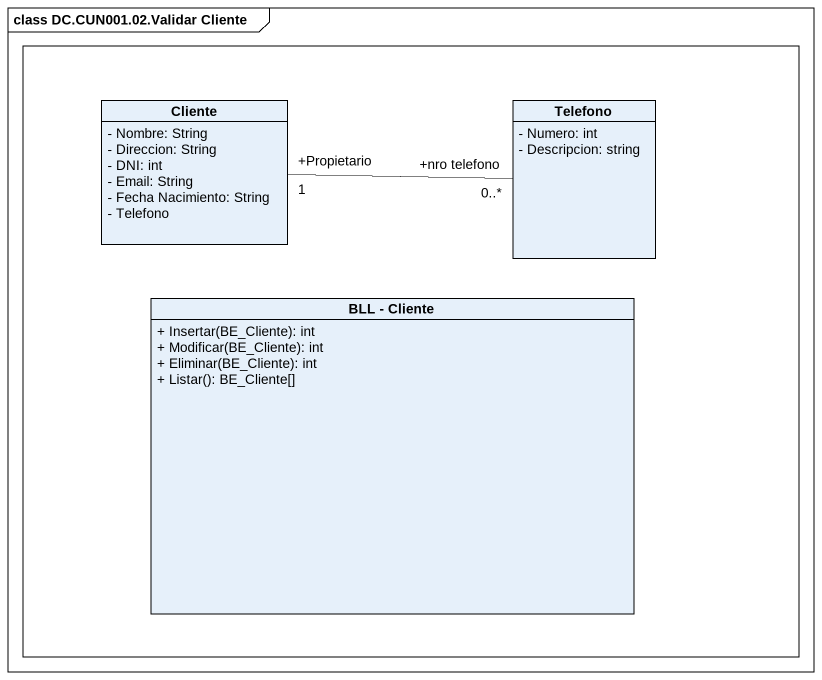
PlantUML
@startuml
mainframe class DC.CUN001.02.Validar Cliente
hide circle
hide empty members
skinparam classAttributeIconSize 0
rectangle " " as rectangle1 {
  class Cliente {
    - Nombre: String
    - Direccion: String
    - DNI: int
    - Email: String
    - Fecha Nacimiento: String
    - Telefono
  }
  class Telefono {
    - Numero: int
    - Descripcion: string
  }
  class "BLL - Cliente" as BLL_Cliente {
    + Insertar(BE_Cliente): int
    + Modificar(BE_Cliente): int
    + Eliminar(BE_Cliente): int
    + Listar(): BE_Cliente[]
  }
}
Cliente "+Propietario\n1" -right- "+nro telefono\n0..*" Telefono
@enduml
